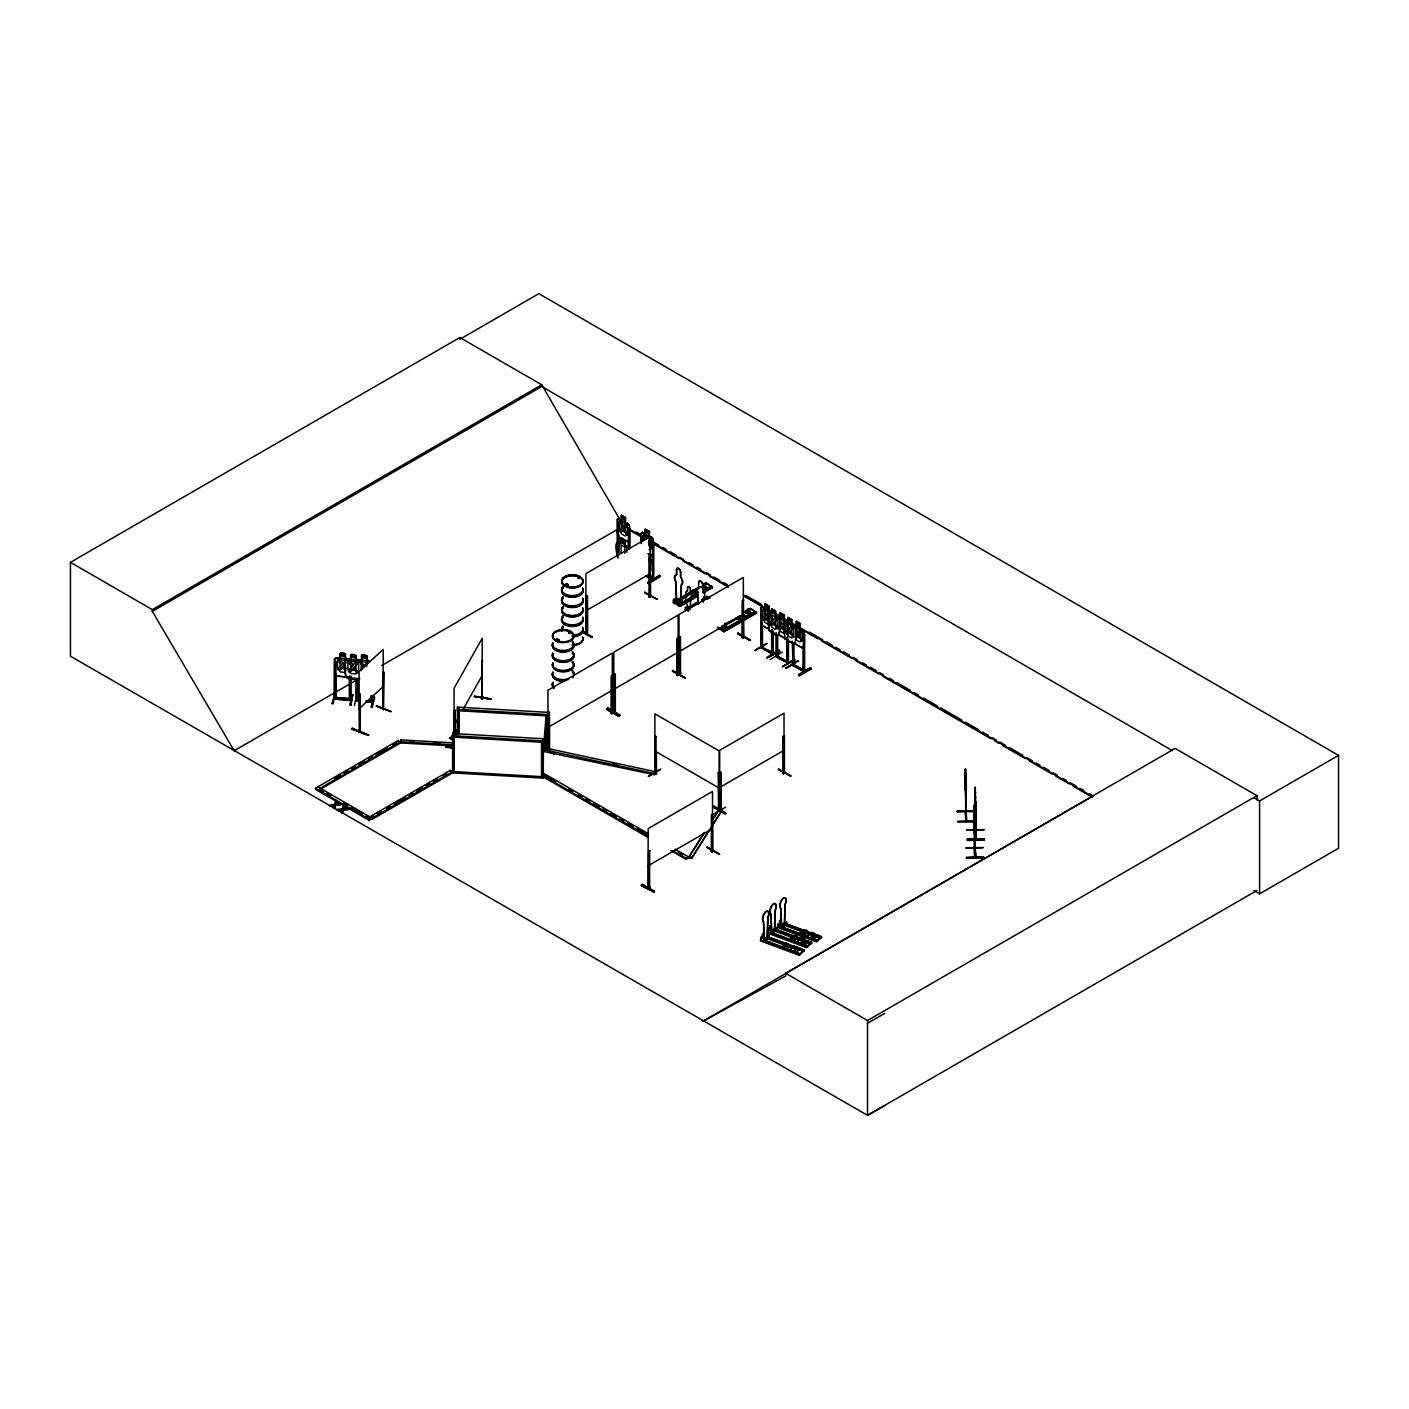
<?xml version="1.0" encoding="UTF-8"?>
<svg xmlns="http://www.w3.org/2000/svg" width="1409" height="1409" viewBox="0 0 1409 1409"><rect width="100%" height="100%" fill="white"/><g stroke="black" fill="none" stroke-linecap="round" stroke-linejoin="round"><path stroke-width="1.5" d="M974.253 823.737L974.605 833.512L974.112 825.85M975.363 793.584C975.028 788.512 975.345 810.193 975.433 801.334L975.486 805.332M975.433 790.519L975.116 787.244L975.345 792.756M965.429 772.449L965.781 797.283L965.306 782.206M965.588 797.3L965.817 793.725M974.253 808.414L974.288 807.516L974.059 820.461M974.429 833.512L974.658 829.936M975.169 790.502L975.169 790.379M957.169 811.566L974.235 811.285M966.01 847.795L983.059 847.514M966.926 829.883L983.975 829.584M965.57 784.443L965.57 774.087L965.605 775.267M974.394 820.672L974.588 814.701L974.517 817.15M965.676 780.921L965.746 778.472L965.711 782.699M975.433 799.238L975.504 796.789L975.468 800.999M454.649 732.416L454.772 728.752L456.815 734.195M767.095 936.298L767.729 917.805A5.689 2.519 -69.6 0 0 767.729 911.253A5.689 2.519 -69.6 0 0 763.379 915.146A5.689 2.519 -69.6 0 0 763.379 921.715L764.013 939.046L767.394 936.404L768.028 917.928A5.689 2.519 -69.6 0 0 768.028 911.359A5.689 2.519 -69.6 0 0 763.678 915.269A5.689 2.519 -69.6 0 0 763.678 921.821L764.312 939.169L767.394 936.404M771.392 931.402L774.474 928.637L775.109 910.161A5.689 2.519 -69.6 0 0 775.109 903.592A5.689 2.519 -69.6 0 0 770.758 907.502A5.689 2.519 -69.6 0 0 770.758 914.071L771.692 931.508L774.774 928.742L775.408 910.267A5.689 2.519 -69.6 0 0 775.408 903.715A5.689 2.519 -69.6 0 0 771.058 907.607A5.689 2.519 -69.6 0 0 771.058 914.177L771.692 931.508M781.273 925.695L784.355 922.93L785.007 904.455A5.689 2.519 -69.6 0 0 785.007 897.885A5.689 2.519 -69.6 0 0 780.639 901.795A5.689 2.519 -69.6 0 0 780.639 908.365L781.572 925.801L784.654 923.036L785.306 904.56A5.689 2.519 -69.6 0 0 785.306 897.991A5.689 2.519 -69.6 0 0 780.938 901.901A5.689 2.519 -69.6 0 0 780.938 908.47L781.572 925.801M965.5 790.484L965.57 788.441M974.324 826.713L974.394 824.67M676.461 600.304L675.598 581.582A5.689 3.276 60 0 1 676.443 574.749L676.443 569.747A2.836 1.638 60 0 1 678.451 568.584A2.836 1.638 60 0 1 680.459 572.054L680.459 577.074A5.689 3.276 60 0 1 681.287 584.858L680.459 602.295L676.25 599.97L677.711 599.829M676.443 569.747L676.69 569.588A2.836 1.638 60 0 1 678.698 568.426A2.836 1.638 60 0 1 680.706 571.913L680.706 576.933A5.689 3.276 60 0 1 681.533 584.717L680.706 602.136L676.355 599.389L677.236 603.897L676.884 599.336L678.557 599.371L677.465 598.825M690.128 609.357L690.85 597.645A3.787 2.184 60 0 0 690.287 592.449L690.287 589.103A1.902 1.092 60 0 0 688.948 586.778A1.902 1.092 60 0 0 687.61 587.553L687.433 590.987A3.787 2.184 60 0 0 687.046 595.443C681.48 600.023 694.144 614.535 686.747 607.015L686.747 609.727M703.179 601.907L703.637 597.398A5.689 3.276 60 0 0 702.809 589.614L702.809 584.612A2.836 1.638 60 0 0 700.801 581.124A2.836 1.638 60 0 0 698.794 582.287L698.529 582.428A2.836 1.638 60 0 1 700.537 581.265A2.836 1.638 60 0 1 702.563 584.753L702.809 589.614M703.426 601.766L703.637 597.398M725.107 623.165L724.913 627.516L722.218 625.966M543.081 753.445L546.076 715.79L546.076 750.24L546.463 748.056L546.463 715.772M764.4 934.097C762.973 936.069 761.864 932.793 763.414 934.96M763.15 934.502L762.692 938.183L764.101 936.932L764.101 932.864L762.339 933.991L762.339 938.059M763.837 934.079L763.837 933.744M770.019 926.946L770.705 925.854M771.463 926.329L770.159 926.1L770.071 930.539M780.692 920.324L781.044 920.324M781.343 920.623L780.427 920.165M676.39 600.745L676.602 599.723L676.179 600.569M676.637 600.058L675.862 581.441A5.689 3.276 60 0 1 676.69 574.608L676.69 569.588M678.345 598.702L678.064 599.653L677.87 598.684M453.962 735.357L454.772 728.752M686.729 607.631C690.216 607.367 687.891 606.469 685.355 607.614L686.342 610.203M351.774 729.087C383.724 739.214 363.522 735.85 352.021 728.101L366.446 734.054M652.244 574.713L652.244 579.081M652.226 577.778L653.882 578.166L652.843 577.514M653.758 579.31L653.758 542.289L652.649 541.672L652.244 563.776M451.99 748.267L445.913 747.017M446.125 746.594L452.236 747.615M687.768 608.16L687.363 608.265M764.418 934.625L763.784 934.977M655.942 774.245L654.868 773.594L654.886 713.817L719.224 750.962L718.977 810.703L718.132 772.925L719.647 773.294L719.77 810.527L719.664 750.328L784.02 713.183L784.02 772.907L782.999 773.418M656.101 772.889C654.304 769.807 656.33 775.496 655.273 773.206M656.383 773.928L654.886 773.541M718.132 808.713L719.576 808.995M761.952 646.995L761.424 645.974L760.772 647.576M772.748 653.142L771.551 652.367L771.586 653.864L771.692 629.753M773.206 652.772L762.11 647.365L771.973 652.508M777.257 635.265L777.381 657.193L776.042 656.559L788.177 663.34L788.177 661.983L777.381 656.224L787.86 661.878M777.381 655.837C773.523 654.216 780.445 655.308 777.169 657.122M777.662 655.52L776.535 654.815M776.57 634.402L776.535 656.154L777.662 656.876L777.662 635.019M788.018 663.357C785.852 661.684 788.089 660.803 787.613 661.05M787.015 662.758C792.58 662.212 774.474 659.747 776.817 654.903M793.355 664.555C795.116 667.602 791.171 662.001 793.743 664.115M792.298 641.148L792.968 664.96M792.58 664.889L804.609 671.723L804.609 634.578L803.5 633.944L803.095 671.353M803.077 670.05L804.733 670.455L803.377 669.68M770.97 932.459L797.635 942.163M807.568 936.703L780.85 926.646L807.533 936.457M769.719 926.347C773.523 923.599 767.077 927.756 769.719 930.416M453.205 742.878L400.966 739.866L400.632 742.93L320.195 789.375L320.195 788.212L400.632 741.768L452.87 744.78M452.993 733.543L452.606 737.083L543.169 742.296L543.539 738.774L452.993 733.543L452.993 770.705M457.185 734.353L457.555 707.142L548.101 712.355L547.731 715.895L457.185 710.664M452.993 769.349L452.606 771.533L543.169 776.746L543.539 774.563M543.081 750.345L544.244 743.653M373.561 815.811L369.827 817.96L369.827 816.797L450.264 770.371L452.606 771.727L372.17 818.153L372.17 819.316L452.606 772.889L543.169 778.103L543.539 738.774M481.684 697.596L482.811 696.662L482.248 697.702M481.684 698.952L482.195 660.856L481.684 698.952L482.248 697.913M481.737 697.49L482.811 696.786M453.434 734.476L454.526 728.788M965.235 811.883L966.363 819.439M966.187 812.641L965.359 768.927L965.817 821.517L966.38 783.369M966.592 819.95L966.187 811.866M975.803 829.707L975.944 828.809M975.169 792.932L975.803 831.063C975.68 825.058 977.194 843.762 975.521 838.725L975.574 839.817L975.028 789.604M974.588 856.249C978.832 858.926 972.668 845.065 974.958 847.425M452.324 738.827L454.42 729.175L451.796 737.964L453.522 739.408M565.678 584.999L566.436 583.96M555.921 640.073L556.52 639.034L556.625 640.126M559.109 639.58L558.017 640.355M578.606 577.285L578.923 578.289M578.87 577.338L579.416 578.377L578.007 578.306M570.24 632.923L569.042 632.218L568.602 633.222M568.972 632.359L569.8 633.081M569.782 632.641L570.31 632.817M569.148 632.165L569.676 632.165M569.8 632.571L568.567 632.8M336.064 674.805L335.782 699.269L334.32 699.093L334.532 659.236L336.311 657.651C345.117 661.156 334.62 648.633 345.628 653.882L345.416 658.69L348.182 660.451M334.549 661.561L336.064 661.702M334.708 659.324L336.311 657.651M334.285 697.684L333.07 703.743L332.137 703.655L334.726 693.827M332.207 703.567L334.849 695.835M345.61 658.567L349.221 658.76L351.176 660.539M349.221 658.76L336.293 657.756M349.238 677.306L336.24 676.197L334.549 671.389L336.381 676.056M355.896 661.173L357.692 659.588C366.499 663.216 355.931 650.606 367.009 655.819L366.974 660.504L370.567 660.803L357.692 659.588M349.467 698.987L351.246 698.794L334.602 697.825M350.894 705.24L352.497 694.672L349.96 704.412L350.894 705.275L352.567 695.253M350.189 705.116L352.69 695.359M356.917 695.165L354.328 705.469M356.107 700.625L355.808 699.234M355.984 701.066C353.536 698.987 360.528 699.85 355.984 699.269M372.363 701.048L370.796 700.52M371.324 707.124L373.861 696.61L374.759 697.455L372.258 707.212L371.324 707.124L373.825 696.61L371.483 707.019M359.013 730.038L360.07 729.792L359.031 729.915M360.088 731.201L359.964 694.003L359.066 694.197L359.964 694.003M359.7 678.856C342.563 681.48 345.046 674.664 345.187 660.821L346.843 659.43C355.561 662.6 344.976 650.482 356.072 655.537L356.037 660.205L358.643 662.019L358.643 670.543L355.878 673.96L350.718 673.484L347.953 669.592L347.953 661.05L350.718 659.782L350.718 655.203M356.037 655.643L355.861 660.345M356.037 660.205L359.647 660.416L361.567 662.318L361.391 670.49L361.62 661.719L366.798 662.16L366.798 666.422M359.647 660.416L346.737 659.377C341.771 663.075 345.205 672.551 346.684 677.817M676.619 599.477L677.623 599.124L677.412 600.058M687.768 607.508L688.561 606.821M451.796 737.964L454.367 728.911M546.516 750.011L553.508 753.868M554.001 753.551L545.353 748.003M591.868 637.009L583.273 631.408M582.692 632.43L591.375 637.414L592.027 636.252M607.755 708.005L619.907 714.874M619.801 715.596L607.755 708.533M672.85 671.036L685.003 677.958M672.516 670.614L684.58 677.518M653.67 892.284C630.598 878.283 644.353 889.009 654.322 891.21L642.117 884.341L654.304 891.228M641.518 885.451L642.099 884.412L654.322 891.985M725.159 814.067L713.007 807.146L713.676 806.018L725.829 813.715M725.741 813.557L713.518 806.793M725.794 812.958L713.659 806.036M456.639 734.793L455.301 728.999L456.252 732.839M966.187 810.51L965.447 812.658M965.324 811.866L965.746 821.377M965.781 820.531L966.504 821.482L966.098 811.866M974.165 848.095L974.658 857.746L974.658 817.748M974.958 848.764L974.834 810.827L957.169 811.003L974.869 811.725L974.834 810.827M975.31 857.605L975.204 819.58M678.416 599.582L677.165 600.287M784.373 631.743L782.259 626.248C780.833 632.641 775.883 627.41 781.414 624.768L778.878 618.269L782.206 624.169L784.302 621.228L785.623 622.109M778.261 635.494L779.617 631.725L779.617 619.449C777.645 615.874 771.058 610.132 767.606 612.704L768.838 630.21C783.122 643.631 778.613 628.344 779.617 619.449M783.932 629.717L780.216 627.604L780.216 619.079L783.932 621.193L784.972 638.911L794.271 644.265L795.627 640.338L795.627 628.15M786.592 639.316L787.913 635.653M784.883 638.189L779.388 635.054L786.68 639.527L788.054 635.758L787.913 623.465L786.645 621.07L777.363 615.768L780.216 617.248L780.216 612.668L780.216 617.547L778.226 617.935M802.725 648.017L804.187 644.283M793.461 642.891L802.813 648.228L804.31 644.389L804.31 632.095L802.919 629.682L793.566 624.663M652.983 575.154L651.61 579.099L645.956 575.929M649.109 554.547L648.968 559.179L653.124 562.966C652.966 567.968 655.643 585.845 645.974 575.788M627.903 541.919L629.259 538.238M629.383 538.168L628.009 542.13L618.516 536.864L617.265 531.633L618.639 536.794L628.044 541.831M651.874 555.745L653.23 552.081L653.23 539.894M653.353 551.993L651.98 555.956L648.158 553.702M359.559 661.543L361.285 661.561L364.174 665.964L367.097 662.054L368.771 662.635M334.356 808.59L335.589 805.578L340.714 804.134L335.589 804.803L334.356 808.59L333.387 807.269L334.373 804.891L330.252 806.23L334.373 804.891M338.072 810.739L342.211 809.418L341.207 811.778L342.176 813.116L344.553 806.353L343.602 805.789L342.211 810.193L338.072 810.739L337.156 809.435L342.369 808.766M334.549 804.257L329.336 805.701L334.549 805.032L335.765 801.281L336.733 802.602L335.747 804.926L340.714 804.909M334.549 805.032L335.765 801.281M343.602 805.789L342.369 809.541L337.156 810.21M333.387 808.026L334.373 805.666M335.747 804.926L336.733 801.844M344.553 806.353L343.585 809.453L348.551 809.435L347.636 808.132L343.585 808.678M800.224 948.327L795.609 952.96L800.224 948.327L804.169 950.282L799.22 955.302L760.384 940.842L761.107 937.249L765.034 938.711L765.034 940.648L768.944 937.144L769.296 934.889L769.296 937.302L764.682 941.441L764.682 939.028L760.737 937.566M761.635 939.169L760.737 940.226L799.836 954.791L800.77 953.981M807.604 940.684L802.989 945.298L807.604 940.684L811.549 942.639L806.6 947.658L767.746 933.198L768.469 929.588L772.414 931.05L772.414 932.987L776.324 929.5L776.676 927.245L776.676 929.658L772.062 933.797L772.062 931.384L768.116 929.905M817.502 934.977L812.87 939.592L817.502 934.977L821.429 936.932L816.516 941.952L777.645 927.492L778.367 923.881L782.312 925.343L782.312 927.281L786.204 923.793L786.574 921.539L786.574 923.952L781.942 928.091L781.942 925.678L777.997 924.198M800.523 953.858L760.79 940.208M803.024 951.885L803.218 951.41M803.606 951.374L788.917 946.073M766.478 937.39L803.834 951.163L804.169 950.282L769.42 937.355M804.169 950.282L767.324 936.897M800.03 943.22L807.868 945.967L807.251 947.13L811.549 942.145M806.97 947.024L768.116 932.318L807.903 946.214M810.281 944.312L811.003 943.678L773.805 930.063M773.858 929.746L811.197 943.519L811.549 942.639L774.474 928.637M817.748 940.507L816.85 941.318M821.482 937.161L820.232 938.605L805.86 933.269M821.782 937.214L784.584 923.547M351.774 729.034L366.27 734.23M676.179 599.459L677.165 600.075L675.387 598.772L675.387 602.823L677.535 603.721M687.61 608.265L688.173 607.226M660.275 769.437L648.299 776.465L660.891 769.05M754.889 650.201L766.936 643.156M754.872 650.764L766.883 643.702M770.142 659.623L782.242 652.015M786.292 668.271L798.304 660.698L785.764 668.06M798.287 660.733L785.711 668.13M652.244 579.222L652.649 577.479M770.247 613.496L769.032 612.369L766.936 615.328L763.66 609.269L766.144 615.909C760.631 618.551 765.58 623.782 767.007 617.406L768.416 621.07M780.128 920.464L779.952 924.832M654.727 772.167L656.33 772.467M761.793 646.872C762.621 650.923 762.516 644.318 760.948 646.396M762.533 648.105L762.41 623.976M771.551 652.367L771.586 653.864M786.803 662.635L786.821 661.226M793.936 665.647L793.813 643.719M803.095 671.494L803.606 669.68L803.377 671.036M383.336 709.66L383.741 672.128L382.843 672.322L383.389 709.713L383.741 672.128M454.543 709.977L454.543 735.234M482.759 660.962L481.737 661.702M445.896 747.157L446.177 745.854L452.271 746.981M490.931 698.882L474.41 696.469L490.948 698.934M481.737 698.846L482.811 696.662M454.085 725.406L457.203 719.84M463.455 708.745L482.195 675.422M548.26 748.919L548.929 747.915M548.383 713.042L548.348 750.293L549.616 749.553L549.457 712.408L547.96 712.813L549.457 712.408M650.588 596.553C647.383 598.737 651.856 592.555 650.641 596.588L650.218 559.056L649.144 559.69L649.021 596.923L650.342 594.792M615.328 674.4L613.813 674.788L615.328 674.4L615.328 711.686L615.029 709.872M678.698 673.731C675.246 676.584 678.662 672.498 678.751 675.017M679.068 674.189C677.183 673.255 682.062 671.371 680.512 674.048L680.512 636.762L678.997 637.15L680.512 636.762M743.882 637.449C740.218 639.369 745.801 635.706 742.948 636.674M649.778 886.648L648.052 887.054L649.619 886.701M649.831 886.56L648.457 888.639L648.598 851.423L649.672 850.789L648.598 851.423M719.964 809.013L720.88 807.991L720.668 809.418M721.285 809.717L721.161 772.502L719.664 772.907L721.161 772.502M713.095 851.406L712.408 849.768L711.316 851.881L711.439 814.666L712.514 814.032L712.637 851.106M654.287 773.523L655.449 771.727L548.894 748.725L547.731 750.521L654.287 773.523L654.287 774.686L543.416 751.437M654.287 774.686L655.449 772.889M712.285 819.827L718.255 810.633L721.355 811.302L691.572 858.433L688.473 857.764L703.954 832.701M688.473 857.764L703.954 833.864M714.68 817.308L718.255 810.633M691.572 858.433L709.449 829.69M711.827 826.009L721.355 811.302M770.882 926.699L770.424 926.206M777.962 926.928L817.185 941.353L821.429 936.439M778.296 926.981L817.502 941.071L811.373 938.781M803.87 951.163L797.776 948.803M810.351 944.312L795.979 938.975M811.249 943.502L774.386 929.817M811.848 942.991L774.703 929.253M677.888 598.931L678.539 599.582M565.361 584.383L565.872 585.809L568.038 585.281M566.964 585.563C568.778 581.847 563.389 587.377 567.809 584.348M556.625 639.07L558.087 639.95M559.003 639.897L556.344 640.496L557.242 638.788M795.011 637.009L797.547 633.469L795.063 626.829L798.339 632.888C799.801 626.829 804.539 631.972 799.202 634.437L801.88 641.201L798.41 634.948L795.557 637.872M648.299 542.201L650.888 538.555L649.461 537.762M346.262 662.195L344.007 665.189L346.367 668.694M785.923 630.862L783.932 633.381L780.216 631.267L778.226 626.477M649.179 549.845L651.205 547.308L651.205 538.766L649.179 536.124L649.443 531.404L645.269 529.238L645.41 533.729M965.412 810.422L965.447 811.408M974.605 855.298L975.415 857.517M481.984 698.071L481.984 696.715M654.163 891.985L642.099 884.922M383.459 708.287L382.79 708.163M390.769 711.739L376.291 705.768L390.998 711.439M359.066 708.78L383.23 686.518M585.88 631.866L585.757 633.434L586.778 631.408M585.933 633.257L585.88 573.639L650.218 536.477L650.218 596.218L649.021 596.923M649.021 595.567L650.764 595.021M547.819 748.584L549.175 747.897L548.577 750.169M549.404 748.32L547.837 748.672L547.96 749.958M613.884 710.471C616.402 710.752 613.567 709.273 614.113 712.249L614.236 675.034M611.224 713.394L612.739 713.201L612.316 675.651L611.224 676.285L611.295 713.324M615.257 711.651L614.483 712.179M678.522 673.784L677.077 673.925M678.592 675.07L678.169 637.625L677.077 638.259L676.954 675.492L678.293 674.717M680.441 674.013L679.402 674.629L679.508 673.185M721.179 808.361L719.541 808.766L720.563 808.097M648.175 886.983L648.598 888.568L649.619 888.04L649.672 850.789M782.928 772.185L784.584 771.762L782.999 772.079M712.109 850.701L712.038 852.022M711.862 850.701L712.954 850.12L711.439 850.314M711.492 851.705L712.514 851.177L712.514 791.453L648.175 828.598L648.052 888.41L649.831 887.917M762.692 934.132L764.101 932.864M779.6 924.709L779.6 920.641L781.361 919.496L780.427 920.57M770.917 932.529L797.688 942.41M788.97 940.085L793.602 935.453C806.001 935.946 783.263 947.341 797.547 936.932M786.222 943.114L781.59 947.729L786.222 943.114L790.167 945.069L785.535 949.208L790.167 944.576M798.868 934.378L803.482 929.746C815.899 930.222 793.144 941.617 807.427 931.226M801.034 938.235L796.42 942.868L801.034 938.235C813.451 938.711 790.696 950.106 804.979 939.697M793.654 945.879L789.04 950.511L793.654 945.879L797.6 947.359L792.968 951.973L797.6 947.359M810.915 932.529L806.3 937.144L810.915 932.529C823.332 933.005 800.576 944.4 814.86 933.991M799.555 954.421L804.169 949.807M334.373 697.349L349.731 698.617M349.379 699.991L351.158 700.484L351.07 676.091M370.743 701.929L371.113 700.502L372.628 700.731M565.273 584.506L566.999 584.189M785.2 620.594L784.02 621.457L783.756 633.645M621.439 520.203L619.432 520.608L619.432 529.15L621.439 533.923L625.226 536.001L627.234 533.465L627.234 524.941L625.226 522.299L625.49 517.561L621.439 515.324L621.439 520.203L618.551 518.459L617.265 519.375L617.336 556.995M617.406 519.516L618.692 518.371M617.248 542.535L618.445 541.672C625.561 547.537 616.12 532.144 625.138 540.704L625.015 545.353M641.236 543.416L641.236 533.218L642.645 532.215L645.533 533.958M641.377 533.342L642.715 532.391M776.095 616.684L777.504 615.698L776.236 616.825M792.228 625.385L793.637 624.398L796.49 626.177M452.06 737.083L453.064 736.379M696.31 594.422L677.676 605.183L696.363 594.739M711.686 587.113L710.506 586.443M711.527 587.007L705.944 582.78L702.633 584.682L708.674 588.645L702.633 585.175M701.647 599.97L707.124 596.342L709.801 597.892M709.801 598.209L707.124 596.659L708.128 597.627M746.84 610.062C764.189 619.713 738.457 608.741 750.204 608.935M753.216 612.457L722.024 630.686M756.21 612.334L723.081 631.302L723.539 628.555L726.85 626.635L726.85 629.048M750.152 608.142L756.175 612.122L754.713 611.823M621.439 519.903L621.439 515.324M617.741 521.788L618.85 522.404M628.044 523.708L625.349 522.211L625.49 517.561M618.621 518.635L628.097 523.584L629.524 525.997L629.383 548.383M629.524 525.997L627.974 523.672M628.273 547.766L628.678 527.847L629.805 528.463L629.805 548.136M629.805 528.463L628.273 528.093M645.269 529.238L645.41 534.046L643.385 534.451L643.385 540.845M641.236 533.218L641.377 543.487M642.398 540.862L642.821 536.23M651.997 537.551L649.443 535.966M653.353 539.894L652.068 537.428L653.353 539.894L653.107 579.698L653.688 577.989M653.758 542.289L652.244 541.937M647.788 582.428L659.659 575.365L647.805 582.445L648.457 583.573L660.257 576.387L648.457 583.555M647.788 583.203L659.676 575.946L647.858 583.062M625.138 540.704L624.874 545.424L626.882 548.083L626.882 552.346M629.154 549.14C621.158 539.876 612.616 536.847 617.107 554.794M650.852 570.451L650.852 561.909L648.844 559.267L651.698 560.571M653.124 562.966L651.574 560.641M653.124 575.259L652.983 562.966M586.954 595.584L585.88 596.218L587.377 595.813L587.535 632.958L586.267 633.698L586.373 632.254M649.76 597.046L649.567 559.937L650.641 559.303M644.494 592.802L657.298 599.336L644.565 592.044M611.841 713.641L612.862 711.615L612.88 713.024L611.524 713.747L611.647 676.531L612.739 675.897M677.5 675.651L677.5 638.506L678.592 637.872M743.476 637.079L742.138 637.766L742.279 600.639L743.353 600.005L743.776 637.537M742.561 638.101L742.702 600.868L743.776 600.234M764.946 608.389L764.946 603.827L768.927 606.099L768.803 610.749L771.516 612.14M761.3 610.238L762.41 610.872M768.927 606.099L764.823 603.897M618.815 716.124L606.574 709.396L607.825 707.899M673.097 670.983L673.026 670.261M737.611 633.733L750.433 640.267L738.281 633.31M611.224 711.95L612.316 711.457M611.224 713.447L612.316 712.813L612.316 653.089L547.96 690.234L547.96 714.275M762.199 625.261L760.966 620.013L762.058 625.332L769.49 629.418M677.077 675.422L678.169 674.788L678.169 615.064L613.813 652.208L613.69 712.003L615.029 711.228M742.279 637.784L743.353 637.15L743.353 577.426L678.997 614.571L678.997 638.612M787.842 621.968L787.719 617.477L791.805 619.696L791.664 624.328L793.654 627.005L793.654 635.529L791.664 638.048L787.983 635.917L785.993 631.109L785.923 622.32L783.932 619.678L784.197 614.94L780.075 612.756M553.455 754.009L554.124 752.846M606.574 709.396L618.71 716.318L619.978 715.596M786.645 621.07L784.056 619.59L784.197 614.94M796.349 625.948L796.349 621.369L800.33 623.641L800.206 628.291L802.848 629.805M800.206 623.729L796.226 621.457M804.609 634.578L803.095 634.191M779.723 651.117L779.107 650.095L767.13 657.88L779.793 651.222L767.289 657.88M767.183 657.158L779.142 650.113M767.13 657.88L779.283 650.87M802.813 648.228L793.566 642.786M655.291 736.15L656.383 736.766L655.291 736.15L655.484 773.33L655.449 771.727M794.394 658.954L782.382 666.721L795.046 660.064L794.465 659.06M798.604 675.281L810.58 667.707L798.533 674.647L799.202 675.809L811.179 668.711L799.202 675.774M798.586 674.717L810.598 667.76M798.533 675.422L811.197 668.799M719.647 773.294L718.132 772.925M782.928 736.379L784.443 735.991L784.443 773.294L783.334 773.858L782.928 736.379L784.443 735.991M778.279 769.49L791.083 776.024L778.93 769.032M713.57 814.155L725.723 807.146M711.827 852.146L711.862 814.895L712.936 814.261M706.948 847.566L719.594 854.259L707.424 847.302M648.228 886.86L649.796 886.895M648.175 888.181L649.672 887.934M711.862 852.058L712.936 851.423M884.57 1105.625L867.521 1115.329L70.45 656.207L70.45 562.35L459.88 337.526L541.743 384.78L620.277 520.238M70.45 562.35L152.313 609.621L541.743 384.78M235.092 750.204L234.158 750.733L152.313 611.365L541.743 386.524L1172.27 750.557M234.158 750.733L358.872 678.733M381.733 665.524L617.882 529.185M585.88 610.784L650.218 573.639M315.493 788.212L369.387 819.333L371.747 817.977L369.387 820.496L315.493 789.375L315.493 788.212L398.289 740.412L400.632 742.93L452.87 745.942M334.673 778.296L340.291 775.056M344.043 772.907L347.776 770.741M351.51 768.574L355.262 766.426M358.996 764.259L364.614 761.019M368.348 758.852L372.099 756.703M375.833 754.537L387.052 748.056M392.671 744.815L396.405 742.666M687.433 587.641L687.61 587.553A1.902 1.092 60 0 1 688.79 586.866A1.902 1.092 60 0 1 690.128 589.191L690.287 589.103M687.433 590.987L687.61 590.899A3.787 2.184 60 0 0 686.888 595.549M673.308 599.688C681.48 596.394 671.776 598.596 673.308 602.101L673.608 602.893M690.833 591.481C708.657 599.512 682.115 592.361 694.144 589.578L698.67 592.185M680.071 598.209L700.062 586.725M680.212 598.332L700.449 586.637M679.05 599.741L686.465 595.602M689.934 593.453L699.023 588.222M679.42 599.935L697.578 589.455M701.682 587.077L705.31 584.982M679.578 600.058L696.293 590.53M701.612 587.324L705.363 585.281M680.23 600.428L687.627 596.271M691.114 594.14L694.901 592.079M701.999 587.852L705.786 585.792M673.766 599.952L673.766 601.89L678.856 604.831L678.856 602.893L682.185 600.991L682.643 603.668M678.856 602.893L682.643 601.256M704.923 589.473L710.823 586.038M704.94 589.526L711.281 586.884M698.794 587.306A5.689 3.276 60 0 0 697.948 594.122L698.159 604.479M452.888 735.709L449.453 738.052L452.888 740.042L449.453 737.929M696.645 595.197L678.486 605.676L697.473 595.109M711.985 586.25L703.144 591.85M702.932 591.956L712.003 586.725L712.478 587.535L703.373 592.802M697.543 595.408L678.891 605.923L678.152 604.901M702.598 592.361L712.39 587.553M703.25 592.731L712.338 587.483M679.772 606.416L697.966 595.919L679.772 606.416L673.326 602.436M685.355 607.614L687.874 606.522M698.054 601.907L685.126 609.516M701.682 599.811L707.124 596.342M698.089 602.119L685.038 609.463L688.032 610.784M698.265 602.418L685.549 609.762L698.829 602.365M703.707 599.265L707.424 597.222M702.457 600.252L707.917 597.117M685.901 609.974L698.864 602.559M704.06 599.477L707.617 597.328M377.313 813.645L381.046 811.478M386.665 808.238L390.399 806.089M394.15 803.923L405.369 797.441M409.103 795.292L412.855 793.126M416.588 790.96L422.207 787.719M425.941 785.57L429.692 783.404M433.426 781.238L437.177 779.089M442.778 775.848L446.53 773.682M744.234 612.052L750.152 608.635L756.686 612.915L723.856 631.725L756.598 612.933M744.375 612.175L748.39 609.991M725.071 624.081L728.84 622.021M745.026 612.545L748.813 610.502M724.085 625.032L736.801 617.688M745.872 612.457L749.5 610.361M724.032 625.279L736.854 618.005M745.819 612.704L749.57 610.661M547.96 727.379L612.316 690.234M613.813 689.371L678.169 652.208M678.997 651.733L743.353 614.571M724.42 625.807L742.719 615.363M746.206 613.214L749.993 611.171M721.443 629.277L719.876 628.044M717.974 627.269L723.064 630.21L723.064 628.273L726.85 626.635M726.04 628.502L753.269 612.774M756.175 611.629L722.676 631.056L754.977 611.665M723.064 631.25L756.193 612.087M771.709 613.267L771.568 608.776L775.654 610.978L775.531 615.627L777.504 618.304L777.504 626.829L775.531 629.347L771.833 627.216L769.86 622.408L769.86 613.884L771.833 613.496M783.88 621.316L785.148 620.418L794.306 625.86L795.768 628.15L795.627 640.514M768.838 630.21L778.173 635.283M791.805 619.696L787.719 617.477M784.972 638.911L794.412 644.195M719.664 787.472L784.02 750.328M648.175 865.76L712.514 828.598M672.657 850.472L685.901 858.116L688.244 856.76L688.244 857.922L685.901 859.279L670.754 850.525M703.796 1020.803L785.658 975.961L785.658 973.249L1175.088 748.408L1256.951 795.68L1256.951 799.977M702.88 1021.331L1092.327 796.49L791.277 622.69M785.658 973.249L867.521 1020.521L1256.951 795.68M1253.887 797.67L1259.593 800.964L1338.55 755.365L1338.55 848.253L1259.593 893.834L1253.869 890.541M1256.951 890.488L867.521 1115.329L867.521 1020.521M867.521 1023.216L884.57 1013.511M359.454 693.809L360 731.183M350.929 700.502L334.285 699.04M372.54 701.066L366.375 700.572M372.293 702.439L366.287 701.893M358.855 661.473L361.62 660.187L361.655 655.52M680.212 673.59L680.212 672.234M612.439 711.386L612.439 712.743M784.144 771.48L784.144 772.837M720.087 773.136L719.964 810.369L720.281 808.907M556.344 639.14L559.162 639.827M558.598 640.302L556.749 640.443M383.107 709.114L383.23 649.373L359.066 671.617L359.383 730.954M359.63 731.535L359.559 694.373M679.614 674.506L679.42 637.396M614.711 711.334L614.905 674.154M966.046 811.39L966.063 810.439M966.046 812.746L965.412 774.615M778.561 926.699L807.269 937.267M566.189 584.488L567.422 584.594M567.281 585.105L566.119 585.105M764.946 603.827L764.946 608.706L762.956 609.093L762.956 617.618L764.946 622.408L768.662 624.539M794.359 626.635L796.349 626.248L796.349 621.369M785.993 622.584L787.983 622.197M718.414 809.752L718.555 787.42M335.747 804.169L340.714 804.134M348.551 808.66L343.409 809.33L342.176 813.116M343.409 810.087L348.551 809.435M737.7 632.976L750.363 640.197M737.735 633.557L749.87 640.479M672.533 671.177L684.686 678.099M778.384 769.296L790.537 776.218M653.265 579.698L646.361 575.823M765.087 608.618L762.234 606.839L760.825 607.825L760.895 647.788L772.907 654.498L772.907 653.142M793.355 665.911L793.39 643.966M803.5 671.107L803.5 647.066M802.778 629.77L804.31 632.095L804.187 671.97L792.298 665.189M655.889 774.175L655.978 737.013M371.113 700.555L366.287 700.925M965.5 772.167L965.57 779.917M965.447 775.514L966.01 774.615M965.218 784.161L965.271 789.709M975.257 790.467L975.345 797.124M975.204 793.813L975.75 792.915M975.433 795.046L975.31 798.234M976.12 801.668L976.173 839.817L976.226 838.919M974.394 816.146L974.2 805.155L974.605 815.159M974.218 810.95L957.169 811.778M974.605 815.054L974.464 817.801M974.658 820.742L957.592 821.623L974.676 821.905M974.658 821.429L957.592 821.5M966.926 830.095L983.975 829.848M984.415 840.222L967.367 840.486L967.349 839.165L984.398 838.919L984.415 840.24M967.349 839.236L984.398 839.059M967.349 839.975L984.398 839.658M966.01 848.007L983.059 847.76M983.482 856.848L966.415 857.852L983.5 858.134L983.482 856.848L966.433 857.218M680.001 673.661L680.089 636.516M457.185 709.308L547.731 714.539L547.731 751.684L548.894 749.887L549.034 712.179M542.324 744.357L544.103 744.463L544.103 747.563L542.324 747.457M543.804 747.897L548.101 748.161L547.731 750.328L543.416 750.081M409.667 741.521L414.017 741.786M433.602 742.913L440.136 743.283M340.256 653.688L345.416 654.128M361.62 655.625L366.816 655.96L366.798 660.627L369.563 662.389M345.416 672.41L340.256 671.97L337.491 668.077L337.491 659.535L340.256 658.25L340.273 653.582M336.399 675.95L347.019 676.848M353.377 695.447L352.461 694.672M356.125 699.216L357.463 699.34M351.211 700.097L334.461 699.058L334.549 659.13M355.913 700.66L357.622 700.801L357.358 679.261M366.375 701.541L372.628 702.087M679.385 605.888L679.332 603.175M350.7 655.308L355.861 655.766M346.843 677.57L359.577 678.698M676.39 599.265L676.197 600.111M347.23 660.134L345.716 660.116L342.81 664.026C340.784 657.492 334.32 657.844 341.718 664.96C333.951 671.036 340.819 672.657 342.898 666.07L345.945 670.737M474.446 696.257L490.737 699.216L474.41 696.469M349.502 700.379L349.467 676.302M612.827 763.696L617.089 764.611M688.473 856.602L691.572 857.271M566.436 585.563L565.713 584.682M376.326 706.314L391.015 711.475M761.793 648.228L761.987 611.119M772.748 654.498L772.784 630.387M803.94 670.614L803.94 671.97M784.355 922.93L821.429 936.932M786.433 924.797L821.183 937.725L783.739 924.04M783.686 924.357L820.584 937.971M783.369 924.903L801.88 931.684M811.619 937.989L817.748 940.261M809.911 937.513L817.995 940.631M798.868 933.885L802.795 935.365M806.3 936.668L810.245 938.13M812.87 939.116L816.815 940.578M773.488 930.609L791.999 937.39M801.739 943.695L807.868 945.967M788.97 939.609L792.915 941.071M796.42 942.374L800.347 943.836M802.989 944.823L806.934 946.284M770.811 933.093L807.604 946.778M767.623 936.95L804.521 950.511M769.155 938.147L793.69 947.288M766.426 937.707L785.2 944.523M766.109 938.271L798.938 950.37M763.678 939.926L796.437 952.343M763.643 940.243L796.349 952.414M763.431 940.736L785.535 948.715M785.923 949.102L799.555 953.946M621.316 515.412L625.349 517.649M645.41 529.467L649.179 531.563M642.574 532.479L651.874 537.622M642.398 536.477L641.289 535.86L641.694 542.183M648.281 553.614L651.997 555.674M660.275 576.475L659.588 575.312M646.766 575.577L650.606 577.708M625.138 545.283L627.745 546.727M780.216 612.985L783.932 615.099M762.163 607.103L771.322 612.334M768.662 612.334L764.946 610.22L764.946 618.762L768.662 620.876M796.349 639.968L800.065 642.081L802.056 639.563L802.056 631.038L800.065 628.379L800.065 623.8M762.058 625.332L767.676 628.537M672.428 670.596L685.232 677.905M582.815 631.76L592.027 637.009M547.009 749.658L554.124 753.621M706.79 846.985L719.594 854.294M1338.55 755.365L538.854 293.671L459.88 339.252L459.88 337.526M771.709 609.005L775.408 611.136L775.408 615.715M635.952 531.95L639.756 534.152M655.009 542.958L658.813 545.16M662.617 547.361L666.439 549.563M670.244 551.764L675.968 555.058M679.772 557.26L683.576 559.461M689.3 562.755L693.105 564.956M696.927 567.158L700.731 569.359M706.455 572.653L710.259 574.854M714.064 577.056L719.788 580.367M723.592 582.569L727.414 584.753M746.453 595.76L761.705 604.567M809.33 632.06L822.68 639.756M826.484 641.958L832.208 645.269M836.013 647.471L839.817 649.655M843.639 651.856L849.345 655.167M853.167 657.369L856.971 659.571M862.695 662.864L866.5 665.066M870.304 667.267L876.028 670.561M879.832 672.762L883.654 674.964M889.361 678.257L893.165 680.459M896.987 682.661L910.32 690.357M914.124 692.559L917.946 694.76M923.652 698.071L937.003 705.768M940.807 707.97L961.766 720.069M965.57 722.271L978.92 729.968M982.725 732.169L988.449 735.463M992.253 737.664L996.057 739.866M999.879 742.067L1005.586 745.361M1009.408 747.563L1022.74 755.259M1026.545 757.461L1032.269 760.772M1036.073 762.973L1039.877 765.175M1043.699 767.359L1049.406 770.67M1053.227 772.872L1057.032 775.073M1062.756 778.367L1066.56 780.568M1070.364 782.77L1076.089 786.063M1079.893 788.265L1083.715 790.467M1089.421 793.76L1093.243 795.962M629.312 529.185L642.663 536.882M652.191 542.395L728.4 586.391M743.635 595.197L772.22 611.682M776.024 613.884L787.472 620.488M631.232 531.07L640.76 536.565M652.191 543.152L678.839 558.545M682.643 560.747L705.504 573.939M709.308 576.14L728.347 587.13M743.582 595.919L764.523 608.019M768.328 610.22L772.15 612.422M783.563 619.009L787.367 621.21M793.091 624.504L817.836 638.805M821.641 641.007L852.11 658.584M855.915 660.786L878.776 673.978M882.58 676.179L991.108 738.844M994.913 741.046L998.734 743.23M1002.539 745.431L1025.382 758.623M1029.186 760.825L1052.047 774.017M1055.852 776.218L1069.184 783.915M1072.989 786.116L1092.028 797.107M785.077 620.682L787.842 622.285L787.842 617.406M787.983 623.729L791.664 625.86L791.664 634.385L787.983 632.254M711.985 586.743L705.944 582.78M701.929 586.831L706.455 589.931L701.929 587.324M746.118 612.704L750.645 615.31L744.621 611.823M742.807 614.13L747.334 617.23L742.807 614.606M739.866 615.821L744.375 618.921L739.866 616.314M707.6 599.16L704.923 597.61L707.6 599.494M736.537 617.741L741.064 620.841L736.537 618.216M677.535 599.67L675.686 598.596L675.686 602.665M678.786 600.956L682.185 602.911L682.185 600.991M721.972 626.124L724.649 627.657M689.054 611.048L685.655 609.093L685.655 607.807M717.498 627.481L723.997 631.778M654.886 750.979L719.224 788.124M542.518 772.625L648.492 833.811M674.999 849.116L688.244 856.76M544.402 774.88L555.762 781.431M569.007 789.075L572.794 791.259M578.465 794.535L582.252 796.737M586.038 798.921L589.825 801.105M593.612 803.289L599.283 806.564M603.07 808.748L606.856 810.932M610.643 813.116L616.332 816.392M620.101 818.576L623.888 820.76M627.674 822.944L633.363 826.238M637.15 828.422L646.608 833.881M678.786 852.463L682.572 854.647M543.944 776.165L648.052 836.259M542.06 776.236L648.052 837.422M317.853 786.856L372.17 818.153M319.702 789.093L323.418 791.242M327.135 793.39L330.851 795.521M343.866 803.042L347.583 805.191M351.299 807.339L362.448 813.768M366.164 815.917L369.88 818.065M335.765 802.056L336.733 802.602M343.602 806.564L344.553 807.128M329.336 805.701L330.252 806.23M792.298 663.991L792.897 664.995L792.703 643.103M788.476 662.987L788.459 641.165M567.422 584.119L568.355 584.982M556.802 640.25L556.361 639.369M776.042 655.203L776.993 657.122M359.542 660.68L361.391 662.371M370.884 702.316L370.831 695.729M706.015 583.555L706.437 584.066M794.535 659.711L782.559 666.721M687.398 607.807L687.557 606.346M770.653 613.479L768.662 610.819L768.662 606.24M359.7 661.86L363.082 666.897M627.551 546.939L628.89 549.211M786.592 621.175L787.913 623.465M795.504 628.22L791.541 624.416L791.541 619.837M778.032 617.23L779.353 619.52M649.619 548.207L650.976 549.105L648.95 543.804M974.183 847.425L974.077 846.739M645.798 539.207L644.089 534.627L646.749 538.942M783.069 625.737L784.337 628.942M617.248 554.706L618.04 558.105M769.067 630.034L767.87 612.756M782.928 773.488L783.545 772.379M719.541 810.122L720.739 809.418L720.739 772.273M455.089 729.246L455.97 735.251M455.019 728.77L455.547 732.504M697.948 594.122L698.424 604.338M975.116 802.126L975.239 805.138M974.2 811.514L974.324 814.525M974.2 820.038L974.324 823.067M965.552 768.927L965.676 772.202M965.376 783.809L965.5 786.838M974.394 820.883L974.447 821.887L974.517 819.245L974.641 826.467L974.588 825.251M965.57 784.654L965.605 785.658L965.693 783.017L965.799 790.238L965.764 789.022M983.482 857.588L966.433 857.817M983.5 858.081L966.451 858.38M974.253 823.596L974.13 818.435M454.86 729.298L454.984 735.463M974.447 811.496L974.412 810.298L974.482 817.555M975.046 800.506L975.116 805.789M975.01 806.159L974.975 790.22M1259.593 800.964L1259.593 893.834M975.31 787.244L975.169 806.036M974.376 805.155L974.288 848.993M788.054 639.228L787.79 663.269M787.367 638.365L787.367 662.406M786.944 638.612L786.944 662.794M784.566 771.709L783.334 773.858L783.351 736.625M778.367 923.881L778.367 925.819M776.165 632.447L776.165 656.647M773.206 632.324L773.33 654.252L761.3 647.4L761.089 607.895M772.097 629.506L772.097 653.547M771.709 608.706L771.709 613.584M768.469 929.588L768.469 931.525M761.107 937.249L761.107 939.169M726.375 626.353L726.375 628.291M698.794 582.287L698.529 587.447M685.901 858.116L685.901 859.279M656.383 751.508L656.524 773.999M655.784 772.784L655.731 774.175M652.649 554.794L652.649 561.346M649.443 531.404L649.302 536.054M649.25 850.543L649.056 887.74L649.003 886.349M649.179 546.181L649.179 537.657L645.41 535.561L645.41 539.841M628.678 540.95L628.678 547.52M624.874 553.35L624.874 546.956L621.122 544.843L621.122 553.385M621.122 538.449L621.122 543.328L619.115 543.733L619.115 552.258M618.85 535.508L618.85 544.261M618.445 522.651L618.445 542.324M617.529 519.428L617.741 556.749M587.377 595.813L587.394 633.011L586.303 633.61L586.303 596.447M548.577 748.813L548.629 750.204M543.169 778.103L543.169 740.94L452.606 735.727L452.606 772.889M541.514 742.208L541.514 776.641M482.248 699.058L482.195 638.277L454.085 688.244L454.085 733.983M459.211 734.424L459.211 708.586L457.555 708.498L457.555 707.142M455.107 710.083L455.107 735.339M454.649 710.929L454.649 734.089M454.262 737.171L454.262 771.621M450.264 770.371L450.264 771.533M400.966 739.866L400.966 741.028M398.289 740.412L398.289 741.574M372.452 695.518L372.152 702.492L372.363 695.852M369.387 819.333L369.387 820.496M357.446 678.927L357.41 701.206L355.825 700.995L355.913 678.803M350.929 698.653L350.788 700.555M349.555 675.968L349.608 700.449M335.976 662.036L335.782 699.269M152.313 609.621L152.313 611.365M582.762 599.212A10.796 6.235 0 0 1 570.927 606.997A10.796 6.235 0 0 1 563.001 597.715M582.621 599.829A10.638 6.147 0 0 1 570.944 607.508A10.638 6.147 0 0 1 563.124 598.349M582.551 607.843A10.585 6.112 0 0 1 570.962 615.486A10.585 6.112 0 0 1 563.177 606.363M582.639 608.072A10.656 6.164 0 0 1 570.944 615.768A10.656 6.164 0 0 1 563.107 606.592M582.621 608.441A10.638 6.147 0 0 1 570.944 616.12A10.638 6.147 0 0 1 563.124 606.962M582.762 588.962A10.796 6.235 0 0 1 570.927 596.747A10.796 6.235 0 0 1 563.001 587.465M582.621 598.103A10.638 6.147 0 0 1 570.944 605.8A10.638 6.147 0 0 1 563.124 596.623M582.621 589.578A10.638 6.147 0 0 1 570.944 597.257A10.638 6.147 0 0 1 563.124 588.099M582.762 598.684A10.796 6.235 0 0 1 570.927 606.469A10.796 6.235 0 0 1 563.001 597.187M582.762 588.434A10.796 6.235 0 0 1 570.927 596.218A10.796 6.235 0 0 1 563.001 586.937M582.621 587.852A10.638 6.147 0 0 1 570.944 595.549A10.638 6.147 0 0 1 563.124 586.373M582.762 628.432A10.796 6.235 0 0 1 572.336 636.269M561.539 630.034A10.796 6.235 0 0 1 563.001 626.935M582.621 629.048A10.638 6.147 0 0 1 572.336 636.78M561.698 630.633A10.638 6.147 0 0 1 563.124 627.569M582.604 609.357A10.62 6.129 0 0 1 570.944 617.019A10.62 6.129 0 0 1 563.142 607.878M582.639 608.847A10.656 6.164 0 0 1 570.944 616.543A10.656 6.164 0 0 1 563.107 607.367M582.762 618.181A10.796 6.235 0 0 1 570.927 625.966A10.796 6.235 0 0 1 563.001 616.684M582.621 627.322A10.638 6.147 0 0 1 572.336 635.072M562.05 630.51A10.638 6.147 0 0 1 563.124 625.843M582.604 618.798A10.62 6.129 0 0 1 570.944 626.459A10.62 6.129 0 0 1 563.142 617.318M582.762 627.903A10.796 6.235 0 0 1 572.336 635.741M561.909 631.126A10.796 6.235 0 0 1 563.001 626.406M582.762 617.653A10.796 6.235 0 0 1 570.927 625.437A10.796 6.235 0 0 1 563.001 616.156M582.621 617.072A10.638 6.147 0 0 1 570.944 624.768A10.638 6.147 0 0 1 563.124 615.592M582.551 637.062A10.585 6.112 0 0 1 572.336 644.741M582.621 637.643A10.638 6.147 0 0 1 572.336 645.375M582.639 637.273A10.656 6.164 0 0 1 572.336 645.023M572.336 661.226A10.603 6.112 0 0 1 564.533 670.349A10.603 6.112 0 0 1 552.909 662.688M572.371 642.927A10.638 6.147 0 0 1 564.533 652.103A10.638 6.147 0 0 1 552.874 644.424M572.371 641.218A10.638 6.147 0 0 1 564.533 650.377A10.638 6.147 0 0 1 552.874 642.698M572.371 653.177A10.638 6.147 0 0 1 564.533 662.353A10.638 6.147 0 0 1 552.874 654.674M572.494 652.543A10.796 6.235 0 0 1 564.569 661.843A10.796 6.235 0 0 1 552.733 654.04M572.494 652.015A10.796 6.235 0 0 1 564.569 661.314A10.796 6.235 0 0 1 552.733 653.529M572.353 651.469A10.62 6.129 0 0 1 564.533 660.627A10.62 6.129 0 0 1 552.892 652.948M572.494 642.293A10.796 6.235 0 0 1 564.569 651.592A10.796 6.235 0 0 1 552.733 643.79M572.494 641.764A10.796 6.235 0 0 1 564.569 651.064A10.796 6.235 0 0 1 552.733 643.261M572.353 662.723A10.62 6.129 0 0 1 564.533 671.864A10.62 6.129 0 0 1 552.892 664.203M572.389 662.177A10.656 6.164 0 0 1 564.551 671.353A10.656 6.164 0 0 1 552.856 663.657M563.16 681.375A10.638 6.147 0 0 1 552.874 673.625M572.371 672.146A10.638 6.147 0 0 1 573.798 675.228M572.371 670.437A10.638 6.147 0 0 1 572.371 676.584M568.479 678.821A10.638 6.147 0 0 1 556.678 678.381A10.638 6.147 0 0 1 552.874 671.917M553.931 688.543A10.638 6.147 0 0 1 552.874 683.893M553.807 687.997A10.796 6.235 0 0 1 552.733 683.259M553.807 687.469A10.796 6.235 0 0 1 552.733 682.749M553.931 686.835A10.638 6.147 0 0 1 552.874 682.167M572.494 671.512A10.796 6.235 0 0 1 572.494 677.747M565.942 680.653A10.796 6.235 0 0 1 552.733 673.009M572.494 670.983A10.796 6.235 0 0 1 572.494 677.218M568.549 679.49A10.796 6.235 0 0 1 556.59 679.05A10.796 6.235 0 0 1 552.733 672.48M739.214 616.209A1.902 1.092 0 0 1 741.592 617.353A1.902 1.092 0 0 1 738.915 618.252A1.902 1.092 0 0 1 738.369 616.49M690.128 592.537A3.787 2.184 60 0 1 690.674 597.733M458.823 710.77L458.7 734.406L458.823 710.77M776.975 628.678L773.523 622.426C772.097 628.801 767.183 623.553 772.678 620.929L770.195 614.271L773.453 620.347C774.897 614.306 779.617 619.449 774.316 621.897L776.975 628.678M793.108 637.379L789.656 631.126C788.353 637.379 783.263 632.43 788.811 629.629L786.345 622.972L789.586 629.048C791.048 623.007 795.75 628.15 790.449 630.598L793.108 637.379M627.04 535.121L623.518 528.886C621.915 535.138 617.16 530.207 622.655 527.406L620.136 520.784L623.465 526.825C624.927 520.749 629.753 525.856 624.328 528.375L627.04 535.121M619.326 715.895L606.574 708.621L619.361 715.86M358.097 672.604L356.213 672.445L353.289 667.901C351.211 674.488 344.36 672.833 352.109 666.774C344.712 659.623 351.176 659.306 353.201 665.841C355.262 659.606 361.919 661.226 354.399 667.021L358.097 672.604M674.453 602.805L674.893 603.633L674.453 602.805M793.936 664.678L803.377 670.068L793.936 664.678M688.173 610.308L688.173 607.614L686.94 606.892L686.94 609.604L688.173 610.308M974.253 820.373L974.095 825.938L974.253 820.373M344.5 654.815L341.172 654.516L341.172 656.048L344.5 656.33L344.5 654.815M365.864 656.753L362.553 656.453L362.553 657.985L365.864 658.267L365.864 656.753M345.416 660.222L340.256 659.782L340.256 668.306L345.416 668.747L345.416 660.222M354.962 656.347L351.651 656.048L351.651 657.58L354.962 657.88L354.962 656.347M355.878 661.754L350.718 661.297L350.718 669.839L355.878 670.297L355.878 661.754M624.539 518.107L622.126 516.768L622.126 518.301L624.539 519.639L624.539 518.107M648.51 531.95L646.079 530.612L646.079 532.126L648.51 533.465L648.51 531.95M625.226 523.813L621.439 521.735L621.439 530.26L625.226 532.355L625.226 523.813M624.205 541.25L621.792 539.894L621.792 541.426L624.205 542.764L624.205 541.25M799.414 624.187L797.018 622.831L797.018 624.346L799.414 625.702L799.414 624.187M768.011 606.627L765.615 605.271L765.615 606.786L768.011 608.16L768.011 606.627M783.263 615.486L780.885 614.113L780.885 615.645L783.263 617.001L783.263 615.486M800.065 629.893L796.349 627.78L796.349 636.304L800.065 638.436L800.065 629.893M791.013 620.154L788.635 618.78L788.635 620.295L791.013 621.668L791.013 620.154M774.88 611.436L772.502 610.079L772.502 611.594L774.88 612.968L774.88 611.436M775.531 617.16L771.833 615.029L771.833 623.553L775.531 625.684L775.531 617.16M784.848 946.83A1.902 1.092 0 0 0 787.772 945.967A1.902 1.092 0 0 0 785.007 944.946A1.902 1.092 0 0 0 784.848 946.83M784.848 946.443A1.902 1.092 0 0 0 787.772 945.58A1.902 1.092 0 0 0 785.007 944.558A1.902 1.092 0 0 0 784.848 946.443M792.228 939.187A1.902 1.092 0 0 0 795.152 938.324A1.902 1.092 0 0 0 792.386 937.284A1.902 1.092 0 0 0 792.228 939.187M792.228 938.799A1.902 1.092 0 0 0 795.152 937.936A1.902 1.092 0 0 0 792.386 936.897A1.902 1.092 0 0 0 792.228 938.799M802.108 933.48A1.902 1.092 0 0 0 805.032 932.617A1.902 1.092 0 0 0 802.285 931.578A1.902 1.092 0 0 0 802.108 933.48M802.108 933.093A1.902 1.092 0 0 0 805.032 932.23A1.902 1.092 0 0 0 802.285 931.19A1.902 1.092 0 0 0 802.108 933.093M566.999 586.214A10.656 6.164 0 0 0 583.009 580.878A10.656 6.164 0 0 0 566.999 575.541A10.656 6.164 0 0 0 566.999 586.214M567.052 587.025A10.585 6.112 0 0 0 582.921 581.723A10.585 6.112 0 0 0 567.052 576.44A10.585 6.112 0 0 0 567.052 587.025M564.85 586.074A10.603 6.112 0 0 0 582.569 583.326A10.603 6.112 0 0 0 569.588 575.841A10.603 6.112 0 0 0 564.85 586.074M566.999 586.531A10.656 6.164 0 0 0 583.009 581.195A10.656 6.164 0 0 0 566.999 575.876A10.656 6.164 0 0 0 566.999 586.531M557.823 641.007A10.638 6.147 0 0 0 573.798 635.67A10.638 6.147 0 0 0 557.823 630.351A10.638 6.147 0 0 0 557.823 641.007M557.858 641.852A10.585 6.112 0 0 0 573.727 636.569A10.585 6.112 0 0 0 557.858 631.285A10.585 6.112 0 0 0 557.858 641.852M557.823 641.377A10.656 6.164 0 0 0 573.815 636.04A10.656 6.164 0 0 0 557.823 630.704A10.656 6.164 0 0 0 557.823 641.377M564.533 670.913A10.603 6.112 0 0 0 572.336 661.79A10.656 6.164 0 0 1 564.551 671.036A10.656 6.164 0 0 1 552.856 663.34A10.603 6.112 0 0 0 564.533 670.913M694.161 593.048A1.902 1.092 0 0 0 697.332 592.555A1.902 1.092 0 0 0 695.024 591.216A1.902 1.092 0 0 0 694.161 593.048M694.567 592.837A1.902 1.092 0 0 0 697.402 591.886A1.902 1.092 0 0 0 694.567 590.935A1.902 1.092 0 0 0 694.567 592.837M738.756 618.604A1.902 1.092 0 0 0 741.61 617.653A1.902 1.092 0 0 0 738.756 616.702A1.902 1.092 0 0 0 738.756 618.604"/></g></svg>
